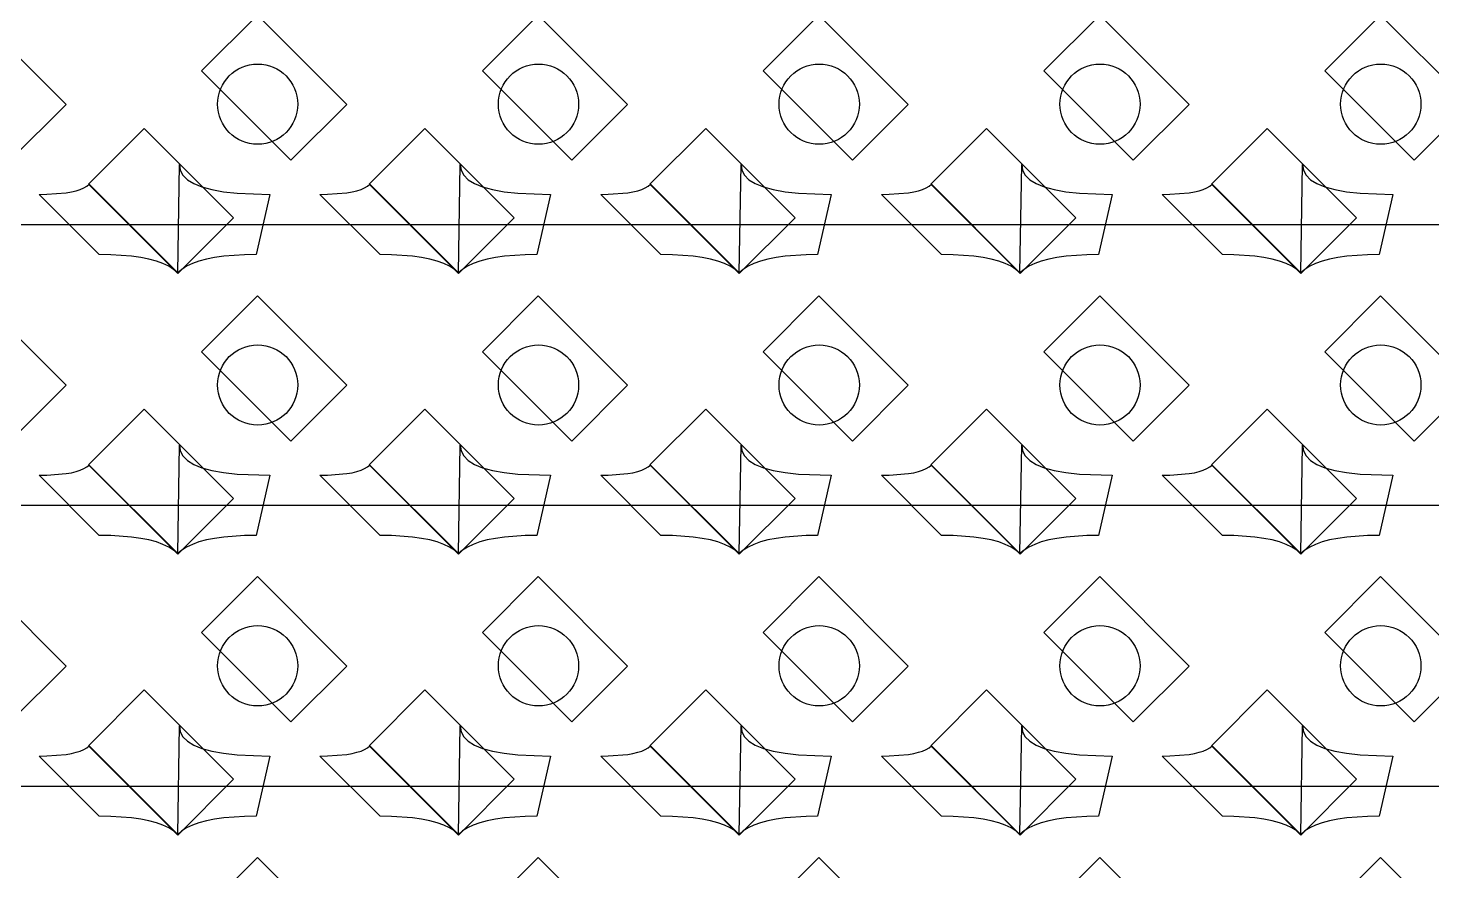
# Model space of a CAD drawing. Header units: inches. Extents: x 0.07 to 4.39, y 0.05 to 2.95.
# Drawn here: x 2.2428 to 2.5928, y 1.7389 to 1.949 of the extents above; entities that cross this region are included whole.
import ezdxf

# ---------------------------------------------------------------- set-up
doc = ezdxf.new("R2010")
doc.units = ezdxf.units.IN
doc.header["$MEASUREMENT"] = 0
doc.layers.add('Top Layer', color=1, linetype='Continuous')

# ---------------------------------------------------------------- blocks, each defined once
blk = doc.blocks.new('0805_P_______________342')
at = {"layer": 'Top Layer'}
for p, q in [((-0.03937, 0.01575), (-0.01969, 0.01575)), ((-0.03937, -0.01575), (-0.03937, 0.01575)), ((-0.01969, 0.01575), (-0.01969, -0.01575)), ((0.01969, 0.01575), (0.03937, 0.01575)), ((0.01969, -0.01575), (0.01969, 0.01575)), ((0.03937, 0.01575), (0.03937, -0.01575)), ((-0.01969, -0.01575), (-0.03937, -0.01575)), ((0.03937, -0.01575), (0.01969, -0.01575))]:
    blk.add_line(p, q, dxfattribs=at)
blk = doc.blocks.new('0805_P_______________343')
at = {"layer": 'Top Layer'}
for p, q in [((-0.03937, 0.01575), (-0.01969, 0.01575)), ((-0.03937, -0.01575), (-0.03937, 0.01575)), ((-0.01969, 0.01575), (-0.01969, -0.01575)), ((0.01969, 0.01575), (0.03937, 0.01575)), ((0.01969, -0.01575), (0.01969, 0.01575)), ((0.03937, 0.01575), (0.03937, -0.01575)), ((-0.01969, -0.01575), (-0.03937, -0.01575)), ((0.03937, -0.01575), (0.01969, -0.01575))]:
    blk.add_line(p, q, dxfattribs=at)
blk = doc.blocks.new('0805_P_______________344')
at = {"layer": 'Top Layer'}
for p, q in [((-0.03937, 0.01575), (-0.01969, 0.01575)), ((-0.03937, -0.01575), (-0.03937, 0.01575)), ((-0.01969, 0.01575), (-0.01969, -0.01575)), ((0.01969, 0.01575), (0.03937, 0.01575)), ((0.01969, -0.01575), (0.01969, 0.01575)), ((0.03937, 0.01575), (0.03937, -0.01575)), ((-0.01969, -0.01575), (-0.03937, -0.01575)), ((0.03937, -0.01575), (0.01969, -0.01575))]:
    blk.add_line(p, q, dxfattribs=at)
blk = doc.blocks.new('0805_P_______________345')
at = {"layer": 'Top Layer'}
for p, q in [((-0.03937, 0.01575), (-0.01969, 0.01575)), ((-0.03937, -0.01575), (-0.03937, 0.01575)), ((-0.01969, 0.01575), (-0.01969, -0.01575)), ((0.01969, 0.01575), (0.03937, 0.01575)), ((0.01969, -0.01575), (0.01969, 0.01575)), ((0.03937, 0.01575), (0.03937, -0.01575)), ((-0.01969, -0.01575), (-0.03937, -0.01575)), ((0.03937, -0.01575), (0.01969, -0.01575))]:
    blk.add_line(p, q, dxfattribs=at)
blk = doc.blocks.new('0805_P_______________346')
at = {"layer": 'Top Layer'}
for p, q in [((-0.03937, 0.01575), (-0.01969, 0.01575)), ((-0.03937, -0.01575), (-0.03937, 0.01575)), ((-0.01969, 0.01575), (-0.01969, -0.01575)), ((0.01969, 0.01575), (0.03937, 0.01575)), ((0.01969, -0.01575), (0.01969, 0.01575)), ((0.03937, 0.01575), (0.03937, -0.01575)), ((-0.01969, -0.01575), (-0.03937, -0.01575)), ((0.03937, -0.01575), (0.01969, -0.01575))]:
    blk.add_line(p, q, dxfattribs=at)
blk = doc.blocks.new('0805_P_______________347')
at = {"layer": 'Top Layer'}
for p, q in [((-0.03937, 0.01575), (-0.01969, 0.01575)), ((-0.03937, -0.01575), (-0.03937, 0.01575)), ((-0.01969, 0.01575), (-0.01969, -0.01575)), ((0.01969, 0.01575), (0.03937, 0.01575)), ((0.01969, -0.01575), (0.01969, 0.01575)), ((0.03937, 0.01575), (0.03937, -0.01575)), ((-0.01969, -0.01575), (-0.03937, -0.01575)), ((0.03937, -0.01575), (0.01969, -0.01575))]:
    blk.add_line(p, q, dxfattribs=at)
blk = doc.blocks.new('0805_P_______________382')
at = {"layer": 'Top Layer'}
for p, q in [((-0.03937, 0.01575), (-0.01969, 0.01575)), ((-0.03937, -0.01575), (-0.03937, 0.01575)), ((-0.01969, 0.01575), (-0.01969, -0.01575)), ((0.01969, 0.01575), (0.03937, 0.01575)), ((0.01969, -0.01575), (0.01969, 0.01575)), ((0.03937, 0.01575), (0.03937, -0.01575)), ((-0.01969, -0.01575), (-0.03937, -0.01575)), ((0.03937, -0.01575), (0.01969, -0.01575))]:
    blk.add_line(p, q, dxfattribs=at)
blk = doc.blocks.new('0805_P_______________383')
at = {"layer": 'Top Layer'}
for p, q in [((-0.03937, 0.01575), (-0.01969, 0.01575)), ((-0.03937, -0.01575), (-0.03937, 0.01575)), ((-0.01969, 0.01575), (-0.01969, -0.01575)), ((0.01969, 0.01575), (0.03937, 0.01575)), ((0.01969, -0.01575), (0.01969, 0.01575)), ((0.03937, 0.01575), (0.03937, -0.01575)), ((-0.01969, -0.01575), (-0.03937, -0.01575)), ((0.03937, -0.01575), (0.01969, -0.01575))]:
    blk.add_line(p, q, dxfattribs=at)
blk = doc.blocks.new('0805_P_______________384')
at = {"layer": 'Top Layer'}
for p, q in [((-0.03937, 0.01575), (-0.01969, 0.01575)), ((-0.03937, -0.01575), (-0.03937, 0.01575)), ((-0.01969, 0.01575), (-0.01969, -0.01575)), ((0.01969, 0.01575), (0.03937, 0.01575)), ((0.01969, -0.01575), (0.01969, 0.01575)), ((0.03937, 0.01575), (0.03937, -0.01575)), ((-0.01969, -0.01575), (-0.03937, -0.01575)), ((0.03937, -0.01575), (0.01969, -0.01575))]:
    blk.add_line(p, q, dxfattribs=at)
blk = doc.blocks.new('0805_P_______________385')
at = {"layer": 'Top Layer'}
for p, q in [((-0.03937, 0.01575), (-0.01969, 0.01575)), ((-0.03937, -0.01575), (-0.03937, 0.01575)), ((-0.01969, 0.01575), (-0.01969, -0.01575)), ((0.01969, 0.01575), (0.03937, 0.01575)), ((0.01969, -0.01575), (0.01969, 0.01575)), ((0.03937, 0.01575), (0.03937, -0.01575)), ((-0.01969, -0.01575), (-0.03937, -0.01575)), ((0.03937, -0.01575), (0.01969, -0.01575))]:
    blk.add_line(p, q, dxfattribs=at)
blk = doc.blocks.new('0805_P_______________386')
at = {"layer": 'Top Layer'}
for p, q in [((-0.03937, 0.01575), (-0.01969, 0.01575)), ((-0.03937, -0.01575), (-0.03937, 0.01575)), ((-0.01969, 0.01575), (-0.01969, -0.01575)), ((0.01969, 0.01575), (0.03937, 0.01575)), ((0.01969, -0.01575), (0.01969, 0.01575)), ((0.03937, 0.01575), (0.03937, -0.01575)), ((-0.01969, -0.01575), (-0.03937, -0.01575)), ((0.03937, -0.01575), (0.01969, -0.01575))]:
    blk.add_line(p, q, dxfattribs=at)
blk = doc.blocks.new('0805_P_______________387')
at = {"layer": 'Top Layer'}
for p, q in [((-0.03937, 0.01575), (-0.01969, 0.01575)), ((-0.03937, -0.01575), (-0.03937, 0.01575)), ((-0.01969, 0.01575), (-0.01969, -0.01575)), ((0.01969, 0.01575), (0.03937, 0.01575)), ((0.01969, -0.01575), (0.01969, 0.01575)), ((0.03937, 0.01575), (0.03937, -0.01575)), ((-0.01969, -0.01575), (-0.03937, -0.01575)), ((0.03937, -0.01575), (0.01969, -0.01575))]:
    blk.add_line(p, q, dxfattribs=at)
blk = doc.blocks.new('0805_P_______________422')
at = {"layer": 'Top Layer'}
for p, q in [((-0.03937, 0.01575), (-0.01969, 0.01575)), ((-0.03937, -0.01575), (-0.03937, 0.01575)), ((-0.01969, 0.01575), (-0.01969, -0.01575)), ((0.01969, 0.01575), (0.03937, 0.01575)), ((0.01969, -0.01575), (0.01969, 0.01575)), ((0.03937, 0.01575), (0.03937, -0.01575)), ((-0.01969, -0.01575), (-0.03937, -0.01575)), ((0.03937, -0.01575), (0.01969, -0.01575))]:
    blk.add_line(p, q, dxfattribs=at)
blk = doc.blocks.new('0805_P_______________423')
at = {"layer": 'Top Layer'}
for p, q in [((-0.03937, 0.01575), (-0.01969, 0.01575)), ((-0.03937, -0.01575), (-0.03937, 0.01575)), ((-0.01969, 0.01575), (-0.01969, -0.01575)), ((0.01969, 0.01575), (0.03937, 0.01575)), ((0.01969, -0.01575), (0.01969, 0.01575)), ((0.03937, 0.01575), (0.03937, -0.01575)), ((-0.01969, -0.01575), (-0.03937, -0.01575)), ((0.03937, -0.01575), (0.01969, -0.01575))]:
    blk.add_line(p, q, dxfattribs=at)
blk = doc.blocks.new('0805_P_______________424')
at = {"layer": 'Top Layer'}
for p, q in [((-0.03937, 0.01575), (-0.01969, 0.01575)), ((-0.03937, -0.01575), (-0.03937, 0.01575)), ((-0.01969, 0.01575), (-0.01969, -0.01575)), ((0.01969, 0.01575), (0.03937, 0.01575)), ((0.01969, -0.01575), (0.01969, 0.01575)), ((0.03937, 0.01575), (0.03937, -0.01575)), ((-0.01969, -0.01575), (-0.03937, -0.01575)), ((0.03937, -0.01575), (0.01969, -0.01575))]:
    blk.add_line(p, q, dxfattribs=at)
blk = doc.blocks.new('0805_P_______________425')
at = {"layer": 'Top Layer'}
for p, q in [((-0.03937, 0.01575), (-0.01969, 0.01575)), ((-0.03937, -0.01575), (-0.03937, 0.01575)), ((-0.01969, 0.01575), (-0.01969, -0.01575)), ((0.01969, 0.01575), (0.03937, 0.01575)), ((0.01969, -0.01575), (0.01969, 0.01575)), ((0.03937, 0.01575), (0.03937, -0.01575)), ((-0.01969, -0.01575), (-0.03937, -0.01575)), ((0.03937, -0.01575), (0.01969, -0.01575))]:
    blk.add_line(p, q, dxfattribs=at)
blk = doc.blocks.new('0805_P_______________426')
at = {"layer": 'Top Layer'}
for p, q in [((-0.03937, 0.01575), (-0.01969, 0.01575)), ((-0.03937, -0.01575), (-0.03937, 0.01575)), ((-0.01969, 0.01575), (-0.01969, -0.01575)), ((0.01969, 0.01575), (0.03937, 0.01575)), ((0.01969, -0.01575), (0.01969, 0.01575)), ((0.03937, 0.01575), (0.03937, -0.01575)), ((-0.01969, -0.01575), (-0.03937, -0.01575)), ((0.03937, -0.01575), (0.01969, -0.01575))]:
    blk.add_line(p, q, dxfattribs=at)
blk = doc.blocks.new('0805_P_______________427')
at = {"layer": 'Top Layer'}
for p, q in [((-0.03937, 0.01575), (-0.01969, 0.01575)), ((-0.03937, -0.01575), (-0.03937, 0.01575)), ((-0.01969, 0.01575), (-0.01969, -0.01575)), ((0.01969, 0.01575), (0.03937, 0.01575)), ((0.01969, -0.01575), (0.01969, 0.01575)), ((0.03937, 0.01575), (0.03937, -0.01575)), ((-0.01969, -0.01575), (-0.03937, -0.01575)), ((0.03937, -0.01575), (0.01969, -0.01575))]:
    blk.add_line(p, q, dxfattribs=at)
blk = doc.blocks.new('0805_P_______________462')
at = {"layer": 'Top Layer'}
for p, q in [((-0.03937, 0.01575), (-0.01969, 0.01575)), ((-0.03937, -0.01575), (-0.03937, 0.01575)), ((-0.01969, 0.01575), (-0.01969, -0.01575)), ((0.01969, 0.01575), (0.03937, 0.01575)), ((0.01969, -0.01575), (0.01969, 0.01575)), ((0.03937, 0.01575), (0.03937, -0.01575)), ((-0.01969, -0.01575), (-0.03937, -0.01575)), ((0.03937, -0.01575), (0.01969, -0.01575))]:
    blk.add_line(p, q, dxfattribs=at)
blk = doc.blocks.new('0805_P_______________463')
at = {"layer": 'Top Layer'}
for p, q in [((-0.03937, 0.01575), (-0.01969, 0.01575)), ((-0.03937, -0.01575), (-0.03937, 0.01575)), ((-0.01969, 0.01575), (-0.01969, -0.01575)), ((0.01969, 0.01575), (0.03937, 0.01575)), ((0.01969, -0.01575), (0.01969, 0.01575)), ((0.03937, 0.01575), (0.03937, -0.01575)), ((-0.01969, -0.01575), (-0.03937, -0.01575)), ((0.03937, -0.01575), (0.01969, -0.01575))]:
    blk.add_line(p, q, dxfattribs=at)
blk = doc.blocks.new('0805_P_______________464')
at = {"layer": 'Top Layer'}
for p, q in [((-0.03937, 0.01575), (-0.01969, 0.01575)), ((-0.03937, -0.01575), (-0.03937, 0.01575)), ((-0.01969, 0.01575), (-0.01969, -0.01575)), ((0.01969, 0.01575), (0.03937, 0.01575)), ((0.01969, -0.01575), (0.01969, 0.01575)), ((0.03937, 0.01575), (0.03937, -0.01575)), ((-0.01969, -0.01575), (-0.03937, -0.01575)), ((0.03937, -0.01575), (0.01969, -0.01575))]:
    blk.add_line(p, q, dxfattribs=at)
blk = doc.blocks.new('0805_P_______________465')
at = {"layer": 'Top Layer'}
for p, q in [((-0.03937, 0.01575), (-0.01969, 0.01575)), ((-0.03937, -0.01575), (-0.03937, 0.01575)), ((-0.01969, 0.01575), (-0.01969, -0.01575)), ((0.01969, 0.01575), (0.03937, 0.01575)), ((0.01969, -0.01575), (0.01969, 0.01575)), ((0.03937, 0.01575), (0.03937, -0.01575)), ((-0.01969, -0.01575), (-0.03937, -0.01575)), ((0.03937, -0.01575), (0.01969, -0.01575))]:
    blk.add_line(p, q, dxfattribs=at)
blk = doc.blocks.new('0805_P_______________466')
at = {"layer": 'Top Layer'}
for p, q in [((-0.03937, 0.01575), (-0.01969, 0.01575)), ((-0.03937, -0.01575), (-0.03937, 0.01575)), ((-0.01969, 0.01575), (-0.01969, -0.01575)), ((0.01969, 0.01575), (0.03937, 0.01575)), ((0.01969, -0.01575), (0.01969, 0.01575)), ((0.03937, 0.01575), (0.03937, -0.01575)), ((-0.01969, -0.01575), (-0.03937, -0.01575)), ((0.03937, -0.01575), (0.01969, -0.01575))]:
    blk.add_line(p, q, dxfattribs=at)
blk = doc.blocks.new('0805_P_______________467')
at = {"layer": 'Top Layer'}
for p, q in [((-0.03937, 0.01575), (-0.01969, 0.01575)), ((-0.03937, -0.01575), (-0.03937, 0.01575)), ((-0.01969, 0.01575), (-0.01969, -0.01575)), ((0.01969, 0.01575), (0.03937, 0.01575)), ((0.01969, -0.01575), (0.01969, 0.01575)), ((0.03937, 0.01575), (0.03937, -0.01575)), ((-0.01969, -0.01575), (-0.03937, -0.01575)), ((0.03937, -0.01575), (0.01969, -0.01575))]:
    blk.add_line(p, q, dxfattribs=at)

msp = doc.modelspace()

# ---------------------------------------------------------------- linework, layer by layer
at = {"layer": 'Top Layer'}
for p, q in [((2.28005, 1.88795), (2.28051, 1.915)), ((2.28051, 1.915), (2.28071, 1.91357)), ((2.35005, 1.88795), (2.35051, 1.915)), ((2.35051, 1.915), (2.35071, 1.91357)), ((2.42005, 1.88795), (2.42051, 1.915)), ((2.42051, 1.915), (2.42071, 1.91357)), ((2.49005, 1.88795), (2.49051, 1.915)), ((2.49051, 1.915), (2.49071, 1.91357)), ((2.56005, 1.88795), (2.56051, 1.915)), ((2.56051, 1.915), (2.56071, 1.91357)), ((2.28071, 1.91357), (2.28137, 1.9123)), ((2.28137, 1.9123), (2.28248, 1.91117)), ((2.28248, 1.91117), (2.28405, 1.9102)), ((2.35071, 1.91357), (2.35137, 1.9123)), ((2.35137, 1.9123), (2.35248, 1.91117)), ((2.35248, 1.91117), (2.35405, 1.9102)), ((2.42071, 1.91357), (2.42137, 1.9123)), ((2.42137, 1.9123), (2.42248, 1.91117)), ((2.42248, 1.91117), (2.42405, 1.9102)), ((2.49071, 1.91357), (2.49137, 1.9123)), ((2.49137, 1.9123), (2.49248, 1.91117)), ((2.49248, 1.91117), (2.49405, 1.9102)), ((2.56071, 1.91357), (2.56137, 1.9123)), ((2.56137, 1.9123), (2.56248, 1.91117)), ((2.56248, 1.91117), (2.56405, 1.9102)), ((2.24551, 1.9075), (2.24741, 1.90753)), ((2.24741, 1.90753), (2.25225, 1.90791)), ((2.25225, 1.90791), (2.25356, 1.90814)), ((2.25356, 1.90814), (2.25474, 1.90842)), ((2.25474, 1.90842), (2.25576, 1.90875)), ((2.25576, 1.90875), (2.25664, 1.90914)), ((2.25664, 1.90914), (2.25737, 1.90957)), ((2.25737, 1.90957), (2.25795, 1.91006)), ((2.25795, 1.91006), (2.28005, 1.88795)), ((2.28405, 1.9102), (2.28607, 1.90937)), ((2.28607, 1.90937), (2.28855, 1.9087)), ((2.28855, 1.9087), (2.29148, 1.90817)), ((2.29148, 1.90817), (2.29487, 1.9078)), ((2.29487, 1.9078), (2.30301, 1.9075)), ((2.31551, 1.9075), (2.31741, 1.90753)), ((2.31741, 1.90753), (2.32225, 1.90791)), ((2.32225, 1.90791), (2.32356, 1.90814)), ((2.32356, 1.90814), (2.32474, 1.90842)), ((2.32474, 1.90842), (2.32576, 1.90875)), ((2.32576, 1.90875), (2.32664, 1.90914)), ((2.32664, 1.90914), (2.32737, 1.90957)), ((2.32737, 1.90957), (2.32795, 1.91006)), ((2.32795, 1.91006), (2.35005, 1.88795)), ((2.35405, 1.9102), (2.35607, 1.90937)), ((2.35607, 1.90937), (2.35855, 1.9087)), ((2.35855, 1.9087), (2.36148, 1.90817)), ((2.36148, 1.90817), (2.36487, 1.9078)), ((2.36487, 1.9078), (2.37301, 1.9075)), ((2.38551, 1.9075), (2.38741, 1.90753)), ((2.38741, 1.90753), (2.39225, 1.90791)), ((2.39225, 1.90791), (2.39356, 1.90814)), ((2.39356, 1.90814), (2.39474, 1.90842)), ((2.39474, 1.90842), (2.39576, 1.90875)), ((2.39576, 1.90875), (2.39664, 1.90914)), ((2.39664, 1.90914), (2.39737, 1.90957)), ((2.39737, 1.90957), (2.39795, 1.91006)), ((2.39795, 1.91006), (2.42005, 1.88795)), ((2.42405, 1.9102), (2.42607, 1.90937)), ((2.42607, 1.90937), (2.42855, 1.9087)), ((2.42855, 1.9087), (2.43148, 1.90817)), ((2.43148, 1.90817), (2.43487, 1.9078)), ((2.43487, 1.9078), (2.44301, 1.9075)), ((2.45551, 1.9075), (2.45741, 1.90753)), ((2.45741, 1.90753), (2.46225, 1.90791)), ((2.46225, 1.90791), (2.46356, 1.90814)), ((2.46356, 1.90814), (2.46474, 1.90842)), ((2.46474, 1.90842), (2.46576, 1.90875)), ((2.46576, 1.90875), (2.46664, 1.90914)), ((2.46664, 1.90914), (2.46737, 1.90957)), ((2.46737, 1.90957), (2.46795, 1.91006)), ((2.46795, 1.91006), (2.49005, 1.88795)), ((2.49405, 1.9102), (2.49607, 1.90937)), ((2.49607, 1.90937), (2.49855, 1.9087)), ((2.49855, 1.9087), (2.50148, 1.90817)), ((2.50148, 1.90817), (2.50487, 1.9078)), ((2.50487, 1.9078), (2.51301, 1.9075)), ((2.52551, 1.9075), (2.52741, 1.90753)), ((2.52741, 1.90753), (2.53225, 1.90791)), ((2.53225, 1.90791), (2.53356, 1.90814)), ((2.53356, 1.90814), (2.53474, 1.90842)), ((2.53474, 1.90842), (2.53576, 1.90875)), ((2.53576, 1.90875), (2.53664, 1.90914)), ((2.53664, 1.90914), (2.53737, 1.90957)), ((2.53737, 1.90957), (2.53795, 1.91006)), ((2.53795, 1.91006), (2.56005, 1.88795)), ((2.56405, 1.9102), (2.56607, 1.90937)), ((2.56607, 1.90937), (2.56855, 1.9087)), ((2.56855, 1.9087), (2.57148, 1.90817)), ((2.57148, 1.90817), (2.57487, 1.9078)), ((2.57487, 1.9078), (2.58301, 1.9075)), ((2.26051, 1.8925), (2.24551, 1.9075)), ((2.30301, 1.9075), (2.2996, 1.8925)), ((2.33051, 1.8925), (2.31551, 1.9075)), ((2.37301, 1.9075), (2.3696, 1.8925)), ((2.40051, 1.8925), (2.38551, 1.9075)), ((2.44301, 1.9075), (2.4396, 1.8925)), ((2.47051, 1.8925), (2.45551, 1.9075)), ((2.51301, 1.9075), (2.5096, 1.8925)), ((2.54051, 1.8925), (2.52551, 1.9075)), ((2.58301, 1.9075), (2.5796, 1.8925)), ((2.13588, 1.9), (2.34588, 1.9)), ((2.34588, 1.9), (2.62588, 1.9)), ((2.2634, 1.89245), (2.26051, 1.8925)), ((2.26857, 1.89209), (2.2634, 1.89245)), ((2.27084, 1.89177), (2.26857, 1.89209)), ((2.2729, 1.89136), (2.27084, 1.89177)), ((2.27475, 1.89086), (2.2729, 1.89136)), ((2.27639, 1.89027), (2.27475, 1.89086)), ((2.27782, 1.88959), (2.27639, 1.89027)), ((2.28372, 1.89027), (2.28229, 1.88959)), ((2.28536, 1.89086), (2.28372, 1.89027)), ((2.28721, 1.89136), (2.28536, 1.89086)), ((2.28927, 1.89177), (2.28721, 1.89136)), ((2.29154, 1.89209), (2.28927, 1.89177)), ((2.29671, 1.89245), (2.29154, 1.89209)), ((2.2996, 1.8925), (2.29671, 1.89245)), ((2.3334, 1.89245), (2.33051, 1.8925)), ((2.33857, 1.89209), (2.3334, 1.89245)), ((2.34084, 1.89177), (2.33857, 1.89209)), ((2.3429, 1.89136), (2.34084, 1.89177)), ((2.34475, 1.89086), (2.3429, 1.89136)), ((2.34639, 1.89027), (2.34475, 1.89086)), ((2.34782, 1.88959), (2.34639, 1.89027)), ((2.35372, 1.89027), (2.35229, 1.88959)), ((2.35536, 1.89086), (2.35372, 1.89027)), ((2.35721, 1.89136), (2.35536, 1.89086)), ((2.35927, 1.89177), (2.35721, 1.89136)), ((2.36154, 1.89209), (2.35927, 1.89177)), ((2.36671, 1.89245), (2.36154, 1.89209)), ((2.3696, 1.8925), (2.36671, 1.89245)), ((2.4034, 1.89245), (2.40051, 1.8925)), ((2.40857, 1.89209), (2.4034, 1.89245)), ((2.41084, 1.89177), (2.40857, 1.89209)), ((2.4129, 1.89136), (2.41084, 1.89177)), ((2.41475, 1.89086), (2.4129, 1.89136)), ((2.41639, 1.89027), (2.41475, 1.89086)), ((2.41782, 1.88959), (2.41639, 1.89027)), ((2.42372, 1.89027), (2.42229, 1.88959)), ((2.42536, 1.89086), (2.42372, 1.89027)), ((2.42721, 1.89136), (2.42536, 1.89086)), ((2.42927, 1.89177), (2.42721, 1.89136)), ((2.43154, 1.89209), (2.42927, 1.89177)), ((2.43671, 1.89245), (2.43154, 1.89209)), ((2.4396, 1.8925), (2.43671, 1.89245)), ((2.4734, 1.89245), (2.47051, 1.8925)), ((2.47857, 1.89209), (2.4734, 1.89245)), ((2.48084, 1.89177), (2.47857, 1.89209)), ((2.4829, 1.89136), (2.48084, 1.89177)), ((2.48475, 1.89086), (2.4829, 1.89136)), ((2.48639, 1.89027), (2.48475, 1.89086)), ((2.48782, 1.88959), (2.48639, 1.89027)), ((2.49372, 1.89027), (2.49229, 1.88959)), ((2.49536, 1.89086), (2.49372, 1.89027)), ((2.49721, 1.89136), (2.49536, 1.89086)), ((2.49927, 1.89177), (2.49721, 1.89136)), ((2.50154, 1.89209), (2.49927, 1.89177)), ((2.50671, 1.89245), (2.50154, 1.89209)), ((2.5096, 1.8925), (2.50671, 1.89245)), ((2.5434, 1.89245), (2.54051, 1.8925)), ((2.54857, 1.89209), (2.5434, 1.89245)), ((2.55084, 1.89177), (2.54857, 1.89209)), ((2.5529, 1.89136), (2.55084, 1.89177)), ((2.55475, 1.89086), (2.5529, 1.89136)), ((2.55639, 1.89027), (2.55475, 1.89086)), ((2.55782, 1.88959), (2.55639, 1.89027)), ((2.56372, 1.89027), (2.56229, 1.88959)), ((2.56536, 1.89086), (2.56372, 1.89027)), ((2.56721, 1.89136), (2.56536, 1.89086)), ((2.56927, 1.89177), (2.56721, 1.89136)), ((2.57154, 1.89209), (2.56927, 1.89177)), ((2.57671, 1.89245), (2.57154, 1.89209)), ((2.5796, 1.8925), (2.57671, 1.89245)), ((2.27904, 1.88882), (2.27782, 1.88959)), ((2.28005, 1.88795), (2.27904, 1.88882)), ((2.28107, 1.88882), (2.28005, 1.88795)), ((2.28229, 1.88959), (2.28107, 1.88882)), ((2.34904, 1.88882), (2.34782, 1.88959)), ((2.35005, 1.88795), (2.34904, 1.88882)), ((2.35107, 1.88882), (2.35005, 1.88795)), ((2.35229, 1.88959), (2.35107, 1.88882)), ((2.41904, 1.88882), (2.41782, 1.88959)), ((2.42005, 1.88795), (2.41904, 1.88882)), ((2.42107, 1.88882), (2.42005, 1.88795)), ((2.42229, 1.88959), (2.42107, 1.88882)), ((2.48904, 1.88882), (2.48782, 1.88959)), ((2.49005, 1.88795), (2.48904, 1.88882)), ((2.49107, 1.88882), (2.49005, 1.88795)), ((2.49229, 1.88959), (2.49107, 1.88882)), ((2.55904, 1.88882), (2.55782, 1.88959)), ((2.56005, 1.88795), (2.55904, 1.88882)), ((2.56107, 1.88882), (2.56005, 1.88795)), ((2.56229, 1.88959), (2.56107, 1.88882)), ((2.28005, 1.81795), (2.28051, 1.845)), ((2.28051, 1.845), (2.28071, 1.84357)), ((2.35005, 1.81795), (2.35051, 1.845)), ((2.35051, 1.845), (2.35071, 1.84357)), ((2.42005, 1.81795), (2.42051, 1.845)), ((2.42051, 1.845), (2.42071, 1.84357)), ((2.49005, 1.81795), (2.49051, 1.845)), ((2.49051, 1.845), (2.49071, 1.84357)), ((2.56005, 1.81795), (2.56051, 1.845)), ((2.56051, 1.845), (2.56071, 1.84357)), ((2.28071, 1.84357), (2.28137, 1.8423)), ((2.28137, 1.8423), (2.28248, 1.84118)), ((2.28248, 1.84118), (2.28405, 1.8402)), ((2.35071, 1.84357), (2.35137, 1.8423)), ((2.35137, 1.8423), (2.35248, 1.84118)), ((2.35248, 1.84118), (2.35405, 1.8402)), ((2.42071, 1.84357), (2.42137, 1.8423)), ((2.42137, 1.8423), (2.42248, 1.84118)), ((2.42248, 1.84118), (2.42405, 1.8402)), ((2.49071, 1.84357), (2.49137, 1.8423)), ((2.49137, 1.8423), (2.49248, 1.84118)), ((2.49248, 1.84118), (2.49405, 1.8402)), ((2.56071, 1.84357), (2.56137, 1.8423)), ((2.56137, 1.8423), (2.56248, 1.84118)), ((2.56248, 1.84118), (2.56405, 1.8402)), ((2.24551, 1.8375), (2.24741, 1.83753)), ((2.24741, 1.83753), (2.25225, 1.83791)), ((2.25225, 1.83791), (2.25356, 1.83814)), ((2.25356, 1.83814), (2.25474, 1.83842)), ((2.25474, 1.83842), (2.25576, 1.83875)), ((2.25576, 1.83875), (2.25664, 1.83914)), ((2.25664, 1.83914), (2.25737, 1.83957)), ((2.25737, 1.83957), (2.25795, 1.84005)), ((2.25795, 1.84005), (2.28005, 1.81795)), ((2.28405, 1.8402), (2.28607, 1.83937)), ((2.28607, 1.83937), (2.28855, 1.8387)), ((2.28855, 1.8387), (2.29148, 1.83817)), ((2.29148, 1.83817), (2.29487, 1.8378)), ((2.29487, 1.8378), (2.30301, 1.8375)), ((2.31551, 1.8375), (2.31741, 1.83753)), ((2.31741, 1.83753), (2.32225, 1.83791)), ((2.32225, 1.83791), (2.32356, 1.83814)), ((2.32356, 1.83814), (2.32474, 1.83842)), ((2.32474, 1.83842), (2.32576, 1.83875)), ((2.32576, 1.83875), (2.32664, 1.83914)), ((2.32664, 1.83914), (2.32737, 1.83957)), ((2.32737, 1.83957), (2.32795, 1.84005)), ((2.32795, 1.84005), (2.35005, 1.81795)), ((2.35405, 1.8402), (2.35607, 1.83937)), ((2.35607, 1.83937), (2.35855, 1.8387)), ((2.35855, 1.8387), (2.36148, 1.83817)), ((2.36148, 1.83817), (2.36487, 1.8378)), ((2.36487, 1.8378), (2.37301, 1.8375)), ((2.38551, 1.8375), (2.38741, 1.83753)), ((2.38741, 1.83753), (2.39225, 1.83791)), ((2.39225, 1.83791), (2.39356, 1.83814)), ((2.39356, 1.83814), (2.39474, 1.83842)), ((2.39474, 1.83842), (2.39576, 1.83875)), ((2.39576, 1.83875), (2.39664, 1.83914)), ((2.39664, 1.83914), (2.39737, 1.83957)), ((2.39737, 1.83957), (2.39795, 1.84005)), ((2.39795, 1.84005), (2.42005, 1.81795)), ((2.42405, 1.8402), (2.42607, 1.83937)), ((2.42607, 1.83937), (2.42855, 1.8387)), ((2.42855, 1.8387), (2.43148, 1.83817)), ((2.43148, 1.83817), (2.43487, 1.8378)), ((2.43487, 1.8378), (2.44301, 1.8375)), ((2.45551, 1.8375), (2.45741, 1.83753)), ((2.45741, 1.83753), (2.46225, 1.83791)), ((2.46225, 1.83791), (2.46356, 1.83814)), ((2.46356, 1.83814), (2.46474, 1.83842)), ((2.46474, 1.83842), (2.46576, 1.83875)), ((2.46576, 1.83875), (2.46664, 1.83914)), ((2.46664, 1.83914), (2.46737, 1.83957)), ((2.46737, 1.83957), (2.46795, 1.84005)), ((2.46795, 1.84005), (2.49005, 1.81795)), ((2.49405, 1.8402), (2.49607, 1.83937)), ((2.49607, 1.83937), (2.49855, 1.8387)), ((2.49855, 1.8387), (2.50148, 1.83817)), ((2.50148, 1.83817), (2.50487, 1.8378)), ((2.50487, 1.8378), (2.51301, 1.8375)), ((2.52551, 1.8375), (2.52741, 1.83753)), ((2.52741, 1.83753), (2.53225, 1.83791)), ((2.53225, 1.83791), (2.53356, 1.83814)), ((2.53356, 1.83814), (2.53474, 1.83842)), ((2.53474, 1.83842), (2.53576, 1.83875)), ((2.53576, 1.83875), (2.53664, 1.83914)), ((2.53664, 1.83914), (2.53737, 1.83957)), ((2.53737, 1.83957), (2.53795, 1.84005)), ((2.53795, 1.84005), (2.56005, 1.81795)), ((2.56405, 1.8402), (2.56607, 1.83937)), ((2.56607, 1.83937), (2.56855, 1.8387)), ((2.56855, 1.8387), (2.57148, 1.83817)), ((2.57148, 1.83817), (2.57487, 1.8378)), ((2.57487, 1.8378), (2.58301, 1.8375)), ((2.26051, 1.8225), (2.24551, 1.8375)), ((2.30301, 1.8375), (2.2996, 1.8225)), ((2.33051, 1.8225), (2.31551, 1.8375)), ((2.37301, 1.8375), (2.3696, 1.8225)), ((2.40051, 1.8225), (2.38551, 1.8375)), ((2.44301, 1.8375), (2.4396, 1.8225)), ((2.47051, 1.8225), (2.45551, 1.8375)), ((2.51301, 1.8375), (2.5096, 1.8225)), ((2.54051, 1.8225), (2.52551, 1.8375)), ((2.58301, 1.8375), (2.5796, 1.8225)), ((2.20588, 1.83), (2.41588, 1.83)), ((2.41588, 1.83), (2.62588, 1.83)), ((2.2634, 1.82245), (2.26051, 1.8225)), ((2.26857, 1.82209), (2.2634, 1.82245)), ((2.27084, 1.82177), (2.26857, 1.82209)), ((2.2729, 1.82136), (2.27084, 1.82177)), ((2.27475, 1.82086), (2.2729, 1.82136)), ((2.27639, 1.82027), (2.27475, 1.82086)), ((2.27782, 1.81959), (2.27639, 1.82027)), ((2.28372, 1.82027), (2.28229, 1.81959)), ((2.28536, 1.82086), (2.28372, 1.82027)), ((2.28721, 1.82136), (2.28536, 1.82086)), ((2.28927, 1.82177), (2.28721, 1.82136)), ((2.29154, 1.82209), (2.28927, 1.82177)), ((2.29671, 1.82245), (2.29154, 1.82209)), ((2.2996, 1.8225), (2.29671, 1.82245)), ((2.3334, 1.82245), (2.33051, 1.8225)), ((2.33857, 1.82209), (2.3334, 1.82245)), ((2.34084, 1.82177), (2.33857, 1.82209)), ((2.3429, 1.82136), (2.34084, 1.82177)), ((2.34475, 1.82086), (2.3429, 1.82136)), ((2.34639, 1.82027), (2.34475, 1.82086)), ((2.34782, 1.81959), (2.34639, 1.82027)), ((2.35372, 1.82027), (2.35229, 1.81959)), ((2.35536, 1.82086), (2.35372, 1.82027)), ((2.35721, 1.82136), (2.35536, 1.82086)), ((2.35927, 1.82177), (2.35721, 1.82136)), ((2.36154, 1.82209), (2.35927, 1.82177)), ((2.36671, 1.82245), (2.36154, 1.82209)), ((2.3696, 1.8225), (2.36671, 1.82245)), ((2.4034, 1.82245), (2.40051, 1.8225)), ((2.40857, 1.82209), (2.4034, 1.82245)), ((2.41084, 1.82177), (2.40857, 1.82209)), ((2.4129, 1.82136), (2.41084, 1.82177)), ((2.41475, 1.82086), (2.4129, 1.82136)), ((2.41639, 1.82027), (2.41475, 1.82086)), ((2.41782, 1.81959), (2.41639, 1.82027)), ((2.42372, 1.82027), (2.42229, 1.81959)), ((2.42536, 1.82086), (2.42372, 1.82027)), ((2.42721, 1.82136), (2.42536, 1.82086)), ((2.42927, 1.82177), (2.42721, 1.82136)), ((2.43154, 1.82209), (2.42927, 1.82177)), ((2.43671, 1.82245), (2.43154, 1.82209)), ((2.4396, 1.8225), (2.43671, 1.82245)), ((2.4734, 1.82245), (2.47051, 1.8225)), ((2.47857, 1.82209), (2.4734, 1.82245)), ((2.48084, 1.82177), (2.47857, 1.82209)), ((2.4829, 1.82136), (2.48084, 1.82177)), ((2.48475, 1.82086), (2.4829, 1.82136)), ((2.48639, 1.82027), (2.48475, 1.82086)), ((2.48782, 1.81959), (2.48639, 1.82027)), ((2.49372, 1.82027), (2.49229, 1.81959)), ((2.49536, 1.82086), (2.49372, 1.82027)), ((2.49721, 1.82136), (2.49536, 1.82086)), ((2.49927, 1.82177), (2.49721, 1.82136)), ((2.50154, 1.82209), (2.49927, 1.82177)), ((2.50671, 1.82245), (2.50154, 1.82209)), ((2.5096, 1.8225), (2.50671, 1.82245)), ((2.5434, 1.82245), (2.54051, 1.8225)), ((2.54857, 1.82209), (2.5434, 1.82245)), ((2.55084, 1.82177), (2.54857, 1.82209)), ((2.5529, 1.82136), (2.55084, 1.82177)), ((2.55475, 1.82086), (2.5529, 1.82136)), ((2.55639, 1.82027), (2.55475, 1.82086)), ((2.55782, 1.81959), (2.55639, 1.82027)), ((2.56372, 1.82027), (2.56229, 1.81959)), ((2.56536, 1.82086), (2.56372, 1.82027)), ((2.56721, 1.82136), (2.56536, 1.82086)), ((2.56927, 1.82177), (2.56721, 1.82136)), ((2.57154, 1.82209), (2.56927, 1.82177)), ((2.57671, 1.82245), (2.57154, 1.82209)), ((2.5796, 1.8225), (2.57671, 1.82245)), ((2.27904, 1.81882), (2.27782, 1.81959)), ((2.28005, 1.81795), (2.27904, 1.81882)), ((2.28107, 1.81882), (2.28005, 1.81795)), ((2.28229, 1.81959), (2.28107, 1.81882)), ((2.34904, 1.81882), (2.34782, 1.81959)), ((2.35005, 1.81795), (2.34904, 1.81882)), ((2.35107, 1.81882), (2.35005, 1.81795)), ((2.35229, 1.81959), (2.35107, 1.81882)), ((2.41904, 1.81882), (2.41782, 1.81959)), ((2.42005, 1.81795), (2.41904, 1.81882)), ((2.42107, 1.81882), (2.42005, 1.81795)), ((2.42229, 1.81959), (2.42107, 1.81882)), ((2.48904, 1.81882), (2.48782, 1.81959)), ((2.49005, 1.81795), (2.48904, 1.81882)), ((2.49107, 1.81882), (2.49005, 1.81795)), ((2.49229, 1.81959), (2.49107, 1.81882)), ((2.55904, 1.81882), (2.55782, 1.81959)), ((2.56005, 1.81795), (2.55904, 1.81882)), ((2.56107, 1.81882), (2.56005, 1.81795)), ((2.56229, 1.81959), (2.56107, 1.81882)), ((2.28005, 1.74795), (2.28051, 1.775)), ((2.28051, 1.775), (2.28071, 1.77357)), ((2.35005, 1.74795), (2.35051, 1.775)), ((2.35051, 1.775), (2.35071, 1.77357)), ((2.42005, 1.74795), (2.42051, 1.775)), ((2.42051, 1.775), (2.42071, 1.77357)), ((2.49005, 1.74795), (2.49051, 1.775)), ((2.49051, 1.775), (2.49071, 1.77357)), ((2.56005, 1.74795), (2.56051, 1.775)), ((2.56051, 1.775), (2.56071, 1.77357)), ((2.28071, 1.77357), (2.28137, 1.7723)), ((2.28137, 1.7723), (2.28248, 1.77117)), ((2.28248, 1.77117), (2.28405, 1.7702)), ((2.35071, 1.77357), (2.35137, 1.7723)), ((2.35137, 1.7723), (2.35248, 1.77117)), ((2.35248, 1.77117), (2.35405, 1.7702)), ((2.42071, 1.77357), (2.42137, 1.7723)), ((2.42137, 1.7723), (2.42248, 1.77117)), ((2.42248, 1.77117), (2.42405, 1.7702)), ((2.49071, 1.77357), (2.49137, 1.7723)), ((2.49137, 1.7723), (2.49248, 1.77117)), ((2.49248, 1.77117), (2.49405, 1.7702)), ((2.56071, 1.77357), (2.56137, 1.7723)), ((2.56137, 1.7723), (2.56248, 1.77117)), ((2.56248, 1.77117), (2.56405, 1.7702)), ((2.24551, 1.7675), (2.24741, 1.76753)), ((2.24741, 1.76753), (2.25225, 1.76791)), ((2.25225, 1.76791), (2.25356, 1.76814)), ((2.25356, 1.76814), (2.25474, 1.76842)), ((2.25474, 1.76842), (2.25576, 1.76875)), ((2.25576, 1.76875), (2.25664, 1.76914)), ((2.25664, 1.76914), (2.25737, 1.76957)), ((2.25737, 1.76957), (2.25795, 1.77005)), ((2.25795, 1.77005), (2.28005, 1.74795)), ((2.28405, 1.7702), (2.28607, 1.76937)), ((2.28607, 1.76937), (2.28855, 1.7687)), ((2.28855, 1.7687), (2.29148, 1.76818)), ((2.29148, 1.76818), (2.29487, 1.7678)), ((2.29487, 1.7678), (2.30301, 1.7675)), ((2.31551, 1.7675), (2.31741, 1.76753)), ((2.31741, 1.76753), (2.32225, 1.76791)), ((2.32225, 1.76791), (2.32356, 1.76814)), ((2.32356, 1.76814), (2.32474, 1.76842)), ((2.32474, 1.76842), (2.32576, 1.76875)), ((2.32576, 1.76875), (2.32664, 1.76914)), ((2.32664, 1.76914), (2.32737, 1.76957)), ((2.32737, 1.76957), (2.32795, 1.77005)), ((2.32795, 1.77005), (2.35005, 1.74795)), ((2.35405, 1.7702), (2.35607, 1.76937)), ((2.35607, 1.76937), (2.35855, 1.7687)), ((2.35855, 1.7687), (2.36148, 1.76818)), ((2.36148, 1.76818), (2.36487, 1.7678)), ((2.36487, 1.7678), (2.37301, 1.7675)), ((2.38551, 1.7675), (2.38741, 1.76753)), ((2.38741, 1.76753), (2.39225, 1.76791)), ((2.39225, 1.76791), (2.39356, 1.76814)), ((2.39356, 1.76814), (2.39474, 1.76842)), ((2.39474, 1.76842), (2.39576, 1.76875)), ((2.39576, 1.76875), (2.39664, 1.76914)), ((2.39664, 1.76914), (2.39737, 1.76957)), ((2.39737, 1.76957), (2.39795, 1.77005)), ((2.39795, 1.77005), (2.42005, 1.74795)), ((2.42405, 1.7702), (2.42607, 1.76937)), ((2.42607, 1.76937), (2.42855, 1.7687)), ((2.42855, 1.7687), (2.43148, 1.76818)), ((2.43148, 1.76818), (2.43487, 1.7678)), ((2.43487, 1.7678), (2.44301, 1.7675)), ((2.45551, 1.7675), (2.45741, 1.76753)), ((2.45741, 1.76753), (2.46225, 1.76791)), ((2.46225, 1.76791), (2.46356, 1.76814)), ((2.46356, 1.76814), (2.46474, 1.76842)), ((2.46474, 1.76842), (2.46576, 1.76875)), ((2.46576, 1.76875), (2.46664, 1.76914)), ((2.46664, 1.76914), (2.46737, 1.76957)), ((2.46737, 1.76957), (2.46795, 1.77005)), ((2.46795, 1.77005), (2.49005, 1.74795)), ((2.49405, 1.7702), (2.49607, 1.76937)), ((2.49607, 1.76937), (2.49855, 1.7687)), ((2.49855, 1.7687), (2.50148, 1.76818)), ((2.50148, 1.76818), (2.50487, 1.7678)), ((2.50487, 1.7678), (2.51301, 1.7675)), ((2.52551, 1.7675), (2.52741, 1.76753)), ((2.52741, 1.76753), (2.53225, 1.76791)), ((2.53225, 1.76791), (2.53356, 1.76814)), ((2.53356, 1.76814), (2.53474, 1.76842)), ((2.53474, 1.76842), (2.53576, 1.76875)), ((2.53576, 1.76875), (2.53664, 1.76914)), ((2.53664, 1.76914), (2.53737, 1.76957)), ((2.53737, 1.76957), (2.53795, 1.77005)), ((2.53795, 1.77005), (2.56005, 1.74795)), ((2.56405, 1.7702), (2.56607, 1.76937)), ((2.56607, 1.76937), (2.56855, 1.7687)), ((2.56855, 1.7687), (2.57148, 1.76818)), ((2.57148, 1.76818), (2.57487, 1.7678)), ((2.57487, 1.7678), (2.58301, 1.7675)), ((2.26051, 1.7525), (2.24551, 1.7675)), ((2.30301, 1.7675), (2.2996, 1.7525)), ((2.33051, 1.7525), (2.31551, 1.7675)), ((2.37301, 1.7675), (2.3696, 1.7525)), ((2.40051, 1.7525), (2.38551, 1.7675)), ((2.44301, 1.7675), (2.4396, 1.7525)), ((2.47051, 1.7525), (2.45551, 1.7675)), ((2.51301, 1.7675), (2.5096, 1.7525)), ((2.54051, 1.7525), (2.52551, 1.7675)), ((2.58301, 1.7675), (2.5796, 1.7525)), ((2.13588, 1.76), (2.34588, 1.76)), ((2.34588, 1.76), (2.55588, 1.76)), ((2.55588, 1.76), (2.83588, 1.76)), ((2.2634, 1.75245), (2.26051, 1.7525)), ((2.26857, 1.75209), (2.2634, 1.75245)), ((2.27084, 1.75177), (2.26857, 1.75209)), ((2.2729, 1.75136), (2.27084, 1.75177)), ((2.27475, 1.75086), (2.2729, 1.75136)), ((2.27639, 1.75027), (2.27475, 1.75086)), ((2.27782, 1.74959), (2.27639, 1.75027)), ((2.28372, 1.75027), (2.28229, 1.74959)), ((2.28536, 1.75086), (2.28372, 1.75027)), ((2.28721, 1.75136), (2.28536, 1.75086)), ((2.28927, 1.75177), (2.28721, 1.75136)), ((2.29154, 1.75209), (2.28927, 1.75177)), ((2.29671, 1.75245), (2.29154, 1.75209)), ((2.2996, 1.7525), (2.29671, 1.75245)), ((2.3334, 1.75245), (2.33051, 1.7525)), ((2.33857, 1.75209), (2.3334, 1.75245)), ((2.34084, 1.75177), (2.33857, 1.75209)), ((2.3429, 1.75136), (2.34084, 1.75177)), ((2.34475, 1.75086), (2.3429, 1.75136)), ((2.34639, 1.75027), (2.34475, 1.75086)), ((2.34782, 1.74959), (2.34639, 1.75027)), ((2.35372, 1.75027), (2.35229, 1.74959)), ((2.35536, 1.75086), (2.35372, 1.75027)), ((2.35721, 1.75136), (2.35536, 1.75086)), ((2.35927, 1.75177), (2.35721, 1.75136)), ((2.36154, 1.75209), (2.35927, 1.75177)), ((2.36671, 1.75245), (2.36154, 1.75209)), ((2.3696, 1.7525), (2.36671, 1.75245)), ((2.4034, 1.75245), (2.40051, 1.7525)), ((2.40857, 1.75209), (2.4034, 1.75245)), ((2.41084, 1.75177), (2.40857, 1.75209)), ((2.4129, 1.75136), (2.41084, 1.75177)), ((2.41475, 1.75086), (2.4129, 1.75136)), ((2.41639, 1.75027), (2.41475, 1.75086)), ((2.41782, 1.74959), (2.41639, 1.75027)), ((2.42372, 1.75027), (2.42229, 1.74959)), ((2.42536, 1.75086), (2.42372, 1.75027)), ((2.42721, 1.75136), (2.42536, 1.75086)), ((2.42927, 1.75177), (2.42721, 1.75136)), ((2.43154, 1.75209), (2.42927, 1.75177)), ((2.43671, 1.75245), (2.43154, 1.75209)), ((2.4396, 1.7525), (2.43671, 1.75245)), ((2.4734, 1.75245), (2.47051, 1.7525)), ((2.47857, 1.75209), (2.4734, 1.75245)), ((2.48084, 1.75177), (2.47857, 1.75209)), ((2.4829, 1.75136), (2.48084, 1.75177)), ((2.48475, 1.75086), (2.4829, 1.75136)), ((2.48639, 1.75027), (2.48475, 1.75086)), ((2.48782, 1.74959), (2.48639, 1.75027)), ((2.49372, 1.75027), (2.49229, 1.74959)), ((2.49536, 1.75086), (2.49372, 1.75027)), ((2.49721, 1.75136), (2.49536, 1.75086)), ((2.49927, 1.75177), (2.49721, 1.75136)), ((2.50154, 1.75209), (2.49927, 1.75177)), ((2.50671, 1.75245), (2.50154, 1.75209)), ((2.5096, 1.7525), (2.50671, 1.75245)), ((2.5434, 1.75245), (2.54051, 1.7525)), ((2.54857, 1.75209), (2.5434, 1.75245)), ((2.55084, 1.75177), (2.54857, 1.75209)), ((2.5529, 1.75136), (2.55084, 1.75177)), ((2.55475, 1.75086), (2.5529, 1.75136)), ((2.55639, 1.75027), (2.55475, 1.75086)), ((2.55782, 1.74959), (2.55639, 1.75027)), ((2.56372, 1.75027), (2.56229, 1.74959)), ((2.56536, 1.75086), (2.56372, 1.75027)), ((2.56721, 1.75136), (2.56536, 1.75086)), ((2.56927, 1.75177), (2.56721, 1.75136)), ((2.57154, 1.75209), (2.56927, 1.75177)), ((2.57671, 1.75245), (2.57154, 1.75209)), ((2.5796, 1.7525), (2.57671, 1.75245)), ((2.27904, 1.74882), (2.27782, 1.74959)), ((2.28005, 1.74795), (2.27904, 1.74882)), ((2.28107, 1.74882), (2.28005, 1.74795)), ((2.28229, 1.74959), (2.28107, 1.74882)), ((2.34904, 1.74882), (2.34782, 1.74959)), ((2.35005, 1.74795), (2.34904, 1.74882)), ((2.35107, 1.74882), (2.35005, 1.74795)), ((2.35229, 1.74959), (2.35107, 1.74882)), ((2.41904, 1.74882), (2.41782, 1.74959)), ((2.42005, 1.74795), (2.41904, 1.74882)), ((2.42107, 1.74882), (2.42005, 1.74795)), ((2.42229, 1.74959), (2.42107, 1.74882)), ((2.48904, 1.74882), (2.48782, 1.74959)), ((2.49005, 1.74795), (2.48904, 1.74882)), ((2.49107, 1.74882), (2.49005, 1.74795)), ((2.49229, 1.74959), (2.49107, 1.74882)), ((2.55904, 1.74882), (2.55782, 1.74959)), ((2.56005, 1.74795), (2.55904, 1.74882)), ((2.56107, 1.74882), (2.56005, 1.74795)), ((2.56229, 1.74959), (2.56107, 1.74882))]:
    msp.add_line(p, q, dxfattribs=at)
for centre in [(2.3, 1.93), (2.37, 1.93), (2.44, 1.93), (2.51, 1.93), (2.58, 1.93), (2.3, 1.86), (2.37, 1.86), (2.44, 1.86), (2.51, 1.86), (2.58, 1.86), (2.3, 1.79), (2.37, 1.79), (2.44, 1.79), (2.51, 1.79), (2.58, 1.79)]:
    msp.add_circle(centre, 0.01, dxfattribs=at)

# ---------------------------------------------------------------- block references
at = {"rotation": 45}
for name, p in [('0805_P_______________347', (2.255, 1.955)), ('0805_P_______________346', (2.325, 1.955)), ('0805_P_______________345', (2.395, 1.955)), ('0805_P_______________344', (2.465, 1.955)), ('0805_P_______________343', (2.535, 1.955)), ('0805_P_______________342', (2.605, 1.955)), ('0805_P_______________387', (2.255, 1.885)), ('0805_P_______________386', (2.325, 1.885)), ('0805_P_______________385', (2.395, 1.885)), ('0805_P_______________384', (2.465, 1.885)), ('0805_P_______________383', (2.535, 1.885)), ('0805_P_______________382', (2.605, 1.885)), ('0805_P_______________427', (2.255, 1.815)), ('0805_P_______________426', (2.325, 1.815)), ('0805_P_______________425', (2.395, 1.815)), ('0805_P_______________424', (2.465, 1.815)), ('0805_P_______________423', (2.535, 1.815)), ('0805_P_______________422', (2.605, 1.815)), ('0805_P_______________467', (2.255, 1.745)), ('0805_P_______________466', (2.325, 1.745)), ('0805_P_______________465', (2.395, 1.745)), ('0805_P_______________464', (2.465, 1.745)), ('0805_P_______________463', (2.535, 1.745)), ('0805_P_______________462', (2.605, 1.745))]:
    msp.add_blockref(name, p, dxfattribs=at)

doc.saveas('drawing.dxf')
